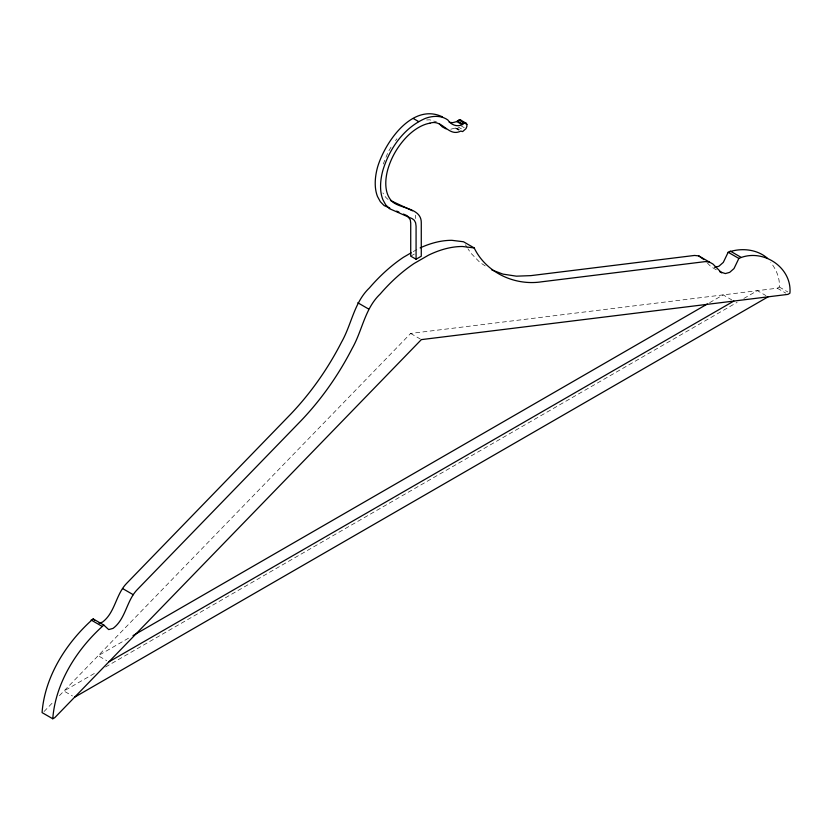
<?xml version="1.0" encoding="UTF-8"?>
<svg xmlns="http://www.w3.org/2000/svg" width="832" height="832" viewBox="0 0 832 832"><rect width="100%" height="100%" fill="white"/><g stroke="black" fill="none" stroke-linecap="round" stroke-linejoin="round"><path stroke-width="0.62" stroke-dasharray="4.16 3.12" d="M59.405 695.687L410.654 333.445L777.275 288.205L779.241 286.988C780.156 278.314 776.121 269.194 770.775 262.475M383.23 164.07L388.128 152.079L392.184 145.194M395.543 140.618L396.885 138.798M44.034 711.537L53.976 701.282M410.727 256.142L414.887 253.75M128.513 638.186L98.166 655.71L106.725 660.65M709.644 302.671L723.133 294.892L731.692 299.832M94.318 673.483L63.918 691.028L72.478 695.968M105.57 666.983L737.121 302.359M743.87 298.459L757.38 290.659L765.939 295.599M413.254 251.597L416.884 249.527M450.819 129.22L455.447 127.982L457.278 128.502L459.066 127.483L462.28 129.334M426.65 119.974L429.77 119.808L436.498 121.888M779.241 286.988L787.8 291.928M777.275 288.205L785.834 293.145M716.352 269.818L711.006 266.729L707.481 263.162M460.626 125.58L464.911 128.055M457.278 128.502L459.41 129.74M455.447 127.982L458.661 129.834M455.728 128.378L458.942 130.229M410.654 333.445L420.274 338.998M485.243 265.928L479.825 262.371L470.61 252.876L468.021 248.841M465.431 244.795L467.376 247.822M415.324 215.228L415.771 218.587M388.055 199.441A44.387 25.626 -60 0 1 382.938 192.92"/><path stroke-width="1.25" d="M449.27 122.377L452.847 122.637L456.83 121.566L459.118 119.943L460.658 120.068L466.014 123.157L466.898 124.394L466.887 126.412L465.972 128.669L462.623 131.591L460.793 131.071C448.448 137.509 442.51 118.81 429.926 123.178M411.174 252.803L403.51 257.244A128.991 74.474 -60 0 0 369.408 287.934C354.037 302.536 351.655 324.418 341.474 342.254C327.954 368.586 310.866 393.047 290.41 414.471L126.766 583.242C115.69 594.402 115.232 612.685 102.326 622.211L99.081 623.116M721.708 272.906L712.889 264.004L709.426 262.07L705.234 261.612L541.59 281.809C514.727 285.938 486.221 272.75 474.188 247.936L462.582 246.501A128.991 74.474 -60 0 0 428.48 255.185L414.211 263.422A128.991 74.474 -60 0 0 380.11 294.112C364.738 308.714 362.357 330.595 352.175 348.421C338.655 374.754 321.558 399.225 301.111 420.649L137.467 589.42C126.391 600.579 125.923 618.862 113.027 628.389L108.69 629.595L103.834 625.082L93.132 618.904C66.404 642.554 44.762 676.458 42.068 712.598L52.759 718.765L54.725 717.714L421.346 339.622L787.966 294.382L789.932 293.166C792.147 266.999 762.216 247.853 738.868 258.44L734.001 268.57L729.674 272.376L725.338 273.572L719.566 271.669M767.593 258.409C757.078 249.049 740.906 247.582 728.166 252.262L723.31 262.392L718.973 266.198L714.646 267.394M429.926 123.178A47.778 27.581 -60 0 0 407.42 136.167C398.237 145.454 391.383 157.009 387.764 169.572A44.002 25.407 -60 0 0 387.764 194.813A44.387 25.626 -60 0 0 393.401 202.53C402.21 208.863 421.512 208.333 421.273 222.789L421.273 256.235L416.073 259.23L416.073 226.2L415.626 222.851L414.305 220.272L412.225 218.681L389.48 208.676L385.674 204.776L382.866 199.638A50.981 29.432 -60 0 1 382.866 170.394C389.418 148.585 403.905 127.691 425.287 118.425C432.588 115.7 441.293 115.222 447.866 120.006C450.975 124.748 456.851 127.306 462.176 124.654L464.464 123.032L466.014 123.157M103.834 625.082C77.095 648.731 55.463 682.635 52.759 718.765M442.52 116.917C412.318 102.19 384.8 142.48 377.52 167.305A50.981 29.432 -60 0 0 377.52 196.55L380.328 201.687L384.134 205.587L389.823 208.083M133.016 635.596L707.398 303.971M108.867 661.887L733.834 301.059M74.62 697.206L768.082 296.837M703.955 259.605L698.734 255.892L694.533 255.445L530.889 275.631L516.422 276.172L502.923 274.113L491.774 269.911M390.437 200.491L412.485 210.798M396.646 211.089L398.913 212.087M403.468 214.084L406.879 215.592M446.098 128.887L442.343 126.901L439.286 123.77M730.194 251.035L740.886 257.213M728.166 252.262L738.868 258.44M698.734 255.892L709.426 262.07M462.613 121.93L466.898 124.394M459.118 119.943L464.464 123.032M457.319 120.962L462.675 124.051M456.83 121.566L462.176 124.654M413.327 118.508L418.673 121.597M474.188 247.936L463.497 241.758L451.89 240.323A128.991 74.474 -60 0 0 420.16 247.894M416.073 259.23L410.727 256.142L410.727 223.111L410.28 219.762L407.576 216.122M357.812 302.775L368.503 308.953M122.574 588.536L133.266 594.714M91.114 620.006L101.806 626.184M93.132 618.904L94.754 620.402M460.658 120.068L461.552 121.306"/></g></svg>
